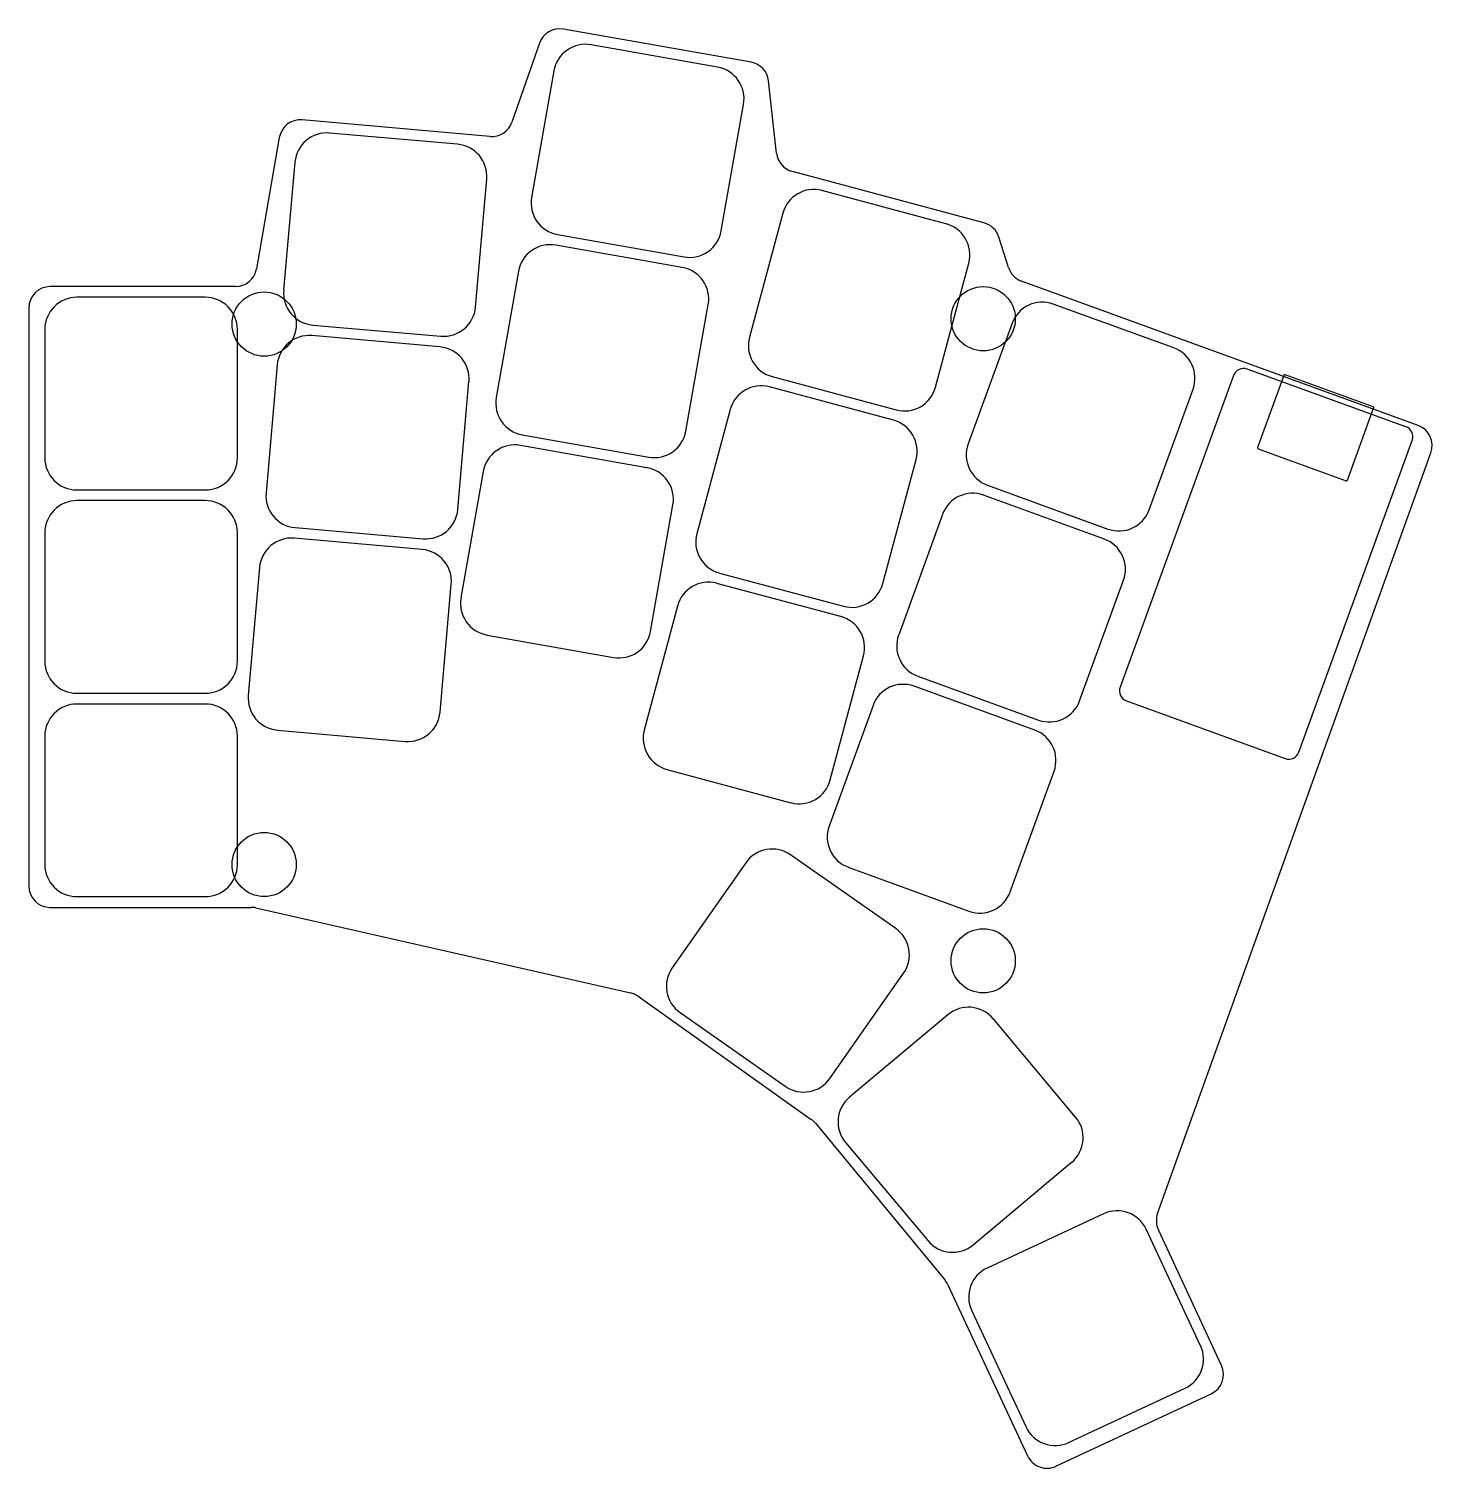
# Model space of a CAD drawing. Header units: millimetres. Extents: x 140 to 271, y -212 to -78.
import ezdxf

# ---------------------------------------------------------------- set-up
doc = ezdxf.new("R2010")
doc.units = ezdxf.units.MM

msp = doc.modelspace()

# ---------------------------------------------------------------- linework, layer by layer
at = {"linetype": 'CONTINUOUS'}
for p, q in [((207, -81.03), (189.47, -77.94)), ((187.23, -79.25), (184.66, -86.63)), ((203.87, -81.49), (192.05, -79.41)), ((188.57, -81.84), (186.49, -93.66)), ((209.39, -89.53), (208.64, -82.78)), ((204.22, -96.79), (206.3, -84.97)), ((182.59, -87.96), (165.05, -86.43)), ((162.91, -88.08), (160.79, -100.34)), ((179.57, -88.7), (167.62, -87.66)), ((164.37, -90.38), (163.32, -102.34)), ((228.77, -96.04), (210.86, -91.24)), ((181.25, -103.91), (182.3, -91.95)), ((225.22, -96.13), (213.63, -93.02)), ((209.96, -95.14), (206.85, -106.73)), ((200.57, -100.2), (188.75, -98.12)), ((188.92, -97.14), (200.74, -99.22)), ((231.06, -100.21), (230.16, -97.37)), ((185.28, -100.55), (183.19, -112.37)), ((224.24, -111.39), (227.35, -99.8)), ((158.82, -102), (141.5, -102)), ((269.35, -114.98), (232.28, -101.49)), ((156, -103), (144, -103)), ((139.5, -104), (139.5, -158)), ((200.92, -115.5), (203, -103.68)), ((246.52, -107.73), (235.24, -103.63)), ((141, -106), (141, -118)), ((159, -118), (159, -106)), ((166.05, -105.59), (178, -106.63)), ((231.4, -105.42), (227.29, -116.7)), ((177.92, -107.63), (165.96, -106.58)), ((162.71, -109.31), (161.67, -121.27)), ((268.2, -115.09), (253.37, -109.7)), ((265.13, -113.23), (256.92, -110.24)), ((179.6, -122.83), (180.64, -110.88)), ((220.31, -114.48), (208.72, -111.37)), ((208.97, -110.41), (220.57, -113.51)), ((252.09, -110.29), (241.49, -139.43)), ((244.21, -122.86), (248.31, -111.58)), ((256.79, -110.3), (254.34, -117.02)), ((205.04, -113.49), (201.94, -125.09)), ((262.75, -120.08), (265.19, -113.36)), ((197.27, -118.92), (185.45, -116.83)), ((185.62, -115.85), (197.44, -117.93)), ((258.19, -145.51), (268.8, -116.38)), ((219.32, -129.74), (222.43, -118.15)), ((245, -188.61), (270.54, -117.54)), ((254.4, -117.15), (262.62, -120.14)), ((181.98, -119.27), (179.89, -131.08)), ((144, -121), (156, -121)), ((229.09, -120.55), (240.36, -124.65)), ((156, -122), (144, -122)), ((197.62, -134.21), (199.7, -122.39)), ((240.02, -125.59), (228.74, -121.48)), ((224.9, -123.28), (220.8, -134.55)), ((141, -125), (141, -137)), ((159, -137), (159, -125)), ((164.39, -124.52), (176.35, -125.56)), ((176.26, -126.56), (164.31, -125.51)), ((161.06, -128.24), (160.01, -140.19)), ((204.06, -128.76), (215.65, -131.87)), ((177.94, -141.76), (178.99, -129.81)), ((215.39, -132.83), (203.8, -129.73)), ((237.71, -140.71), (241.81, -129.43)), ((200.12, -131.85), (197.02, -143.44)), ((182.33, -134.56), (194.14, -136.64)), ((214.41, -148.1), (217.51, -136.51)), ((222.59, -138.4), (233.86, -142.5)), ((233.52, -143.44), (222.25, -139.34)), ((144, -140), (156, -140)), ((156, -141), (144, -141)), ((218.4, -141.13), (214.3, -152.41)), ((242.08, -140.71), (256.91, -146.1)), ((162.74, -143.44), (174.69, -144.49)), ((141, -144), (141, -156)), ((159, -156), (159, -144)), ((199.14, -147.11), (210.73, -150.22)), ((231.21, -158.56), (235.32, -147.29)), ((206.52, -155.83), (199.63, -165.66)), ((220.53, -161.98), (210.7, -155.09)), ((216.09, -156.25), (227.37, -160.36)), ((141.5, -160), (160.28, -160)), ((144, -159), (156, -159)), ((160.72, -160.05), (195.72, -167.99)), ((214.38, -175.98), (221.26, -166.15)), ((196.44, -168.31), (212.63, -179.82)), ((200.37, -169.84), (210.2, -176.72)), ((225.39, -170.03), (216.2, -177.74)), ((237.33, -179.59), (229.62, -170.4)), ((213.02, -180.17), (225.1, -194.79)), ((215.83, -181.97), (223.54, -191.16)), ((227.77, -191.53), (236.96, -183.82)), ((239.95, -188.63), (229.08, -193.7)), ((249.01, -200.96), (243.94, -190.08)), ((250.97, -202.8), (245.07, -190.13)), ((225.37, -195.21), (232.85, -211.25)), ((227.63, -197.69), (232.7, -208.56)), ((235.5, -212.22), (250.01, -205.46)), ((236.68, -210.01), (247.56, -204.94))]:
    msp.add_line(p, q, dxfattribs=at)
for centre in [(228.7, -105), (161.5, -105.5), (161.5, -156), (228.7, -165)]:
    msp.add_circle(centre, 3, dxfattribs=at)
for centre, radius, start, end in [((189.12, -79.91), 2, 80, 160.7614), ((191.53, -82.36), 3, 80, 170), ((203.35, -84.45), 3, 350, 80), ((206.65, -83), 2, 6.3764, 80), ((164.88, -88.42), 2, 85, 170.1789), ((182.77, -85.97), 2, 265, 340.7614), ((167.36, -90.64), 3, 85, 175), ((179.31, -91.69), 3, 355, 85), ((211.38, -89.31), 2, 186.3764, 255), ((189.45, -94.18), 3, 170, 260), ((212.86, -95.92), 3, 75, 165), ((201.26, -96.27), 3, 260, 350), ((224.45, -99.02), 3, 345, 75), ((228.25, -97.97), 2, 17.5451, 75), ((188.23, -101.08), 3, 80, 170), ((158.82, -100), 2, 270, 350.1789), ((200.05, -103.16), 3, 350, 80), ((232.97, -99.61), 2, 197.5451, 250), ((141.5, -104), 2, 90, 180), ((144, -106), 3, 90, 180), ((156, -106), 3, 0, 90), ((166.31, -102.6), 3, 175, 265), ((234.22, -106.45), 3, 70, 160), ((178.27, -103.64), 3, 265, 355), ((165.7, -109.57), 3, 85, 175), ((209.75, -107.51), 3, 165, 255), ((177.66, -110.62), 3, 355, 85), ((245.49, -110.55), 3, 340, 70), ((253.03, -110.64), 1, 70, 160), ((256.88, -110.34), 0.1, 70, 160), ((207.94, -114.27), 3, 75, 165), ((221.34, -110.62), 3, 255, 345), ((186.15, -112.89), 3, 170, 260), ((265.1, -113.33), 0.1, 340, 70), ((197.96, -114.98), 3, 260, 350), ((219.53, -117.38), 3, 345, 75), ((267.86, -116.03), 1, 340, 70), ((268.66, -116.86), 2, 340.2297, 70), ((184.93, -119.79), 3, 80, 170), ((230.11, -117.73), 3, 160, 250), ((144, -118), 3, 180, 270), ((156, -118), 3, 270, 0), ((254.44, -117.06), 0.1, 160, 250), ((196.75, -121.87), 3, 350, 80), ((262.65, -120.05), 0.1, 250, 340), ((144, -125), 3, 90, 180), ((156, -125), 3, 0, 90), ((164.66, -121.53), 3, 175, 265), ((227.72, -124.3), 3, 70, 160), ((176.61, -122.57), 3, 265, 355), ((241.39, -121.83), 3, 250, 340), ((164.05, -128.5), 3, 85, 175), ((204.83, -125.86), 3, 165, 255), ((238.99, -128.41), 3, 340, 70), ((176, -129.55), 3, 355, 85), ((203.02, -132.62), 3, 75, 165), ((216.42, -128.97), 3, 255, 345), ((182.85, -131.6), 3, 170, 260), ((214.61, -135.73), 3, 345, 75), ((194.66, -133.69), 3, 260, 350), ((223.61, -135.58), 3, 160, 250), ((144, -137), 3, 180, 270), ((156, -137), 3, 270, 0), ((221.22, -142.16), 3, 70, 160), ((242.43, -139.77), 1, 160, 250), ((144, -144), 3, 90, 180), ((156, -144), 3, 0, 90), ((163, -140.45), 3, 175, 265), ((234.89, -139.68), 3, 250, 340), ((174.95, -141.5), 3, 265, 355), ((199.92, -144.21), 3, 165, 255), ((232.5, -146.26), 3, 340, 70), ((257.26, -145.16), 1, 250, 340), ((211.51, -147.32), 3, 255, 345), ((217.12, -153.43), 3, 160, 250), ((208.97, -157.55), 3, 55, 145), ((144, -156), 3, 180, 270), ((156, -156), 3, 270, 0), ((141.5, -158), 2, 180, 270), ((228.39, -157.54), 3, 250, 340), ((160.28, -162), 2, 77.2239, 90), ((218.8, -164.43), 3, 325, 55), ((202.09, -167.38), 3, 145, 235), ((195.28, -169.94), 2, 54.6028, 77.2239), ((227.32, -172.33), 3, 40, 130), ((211.92, -174.26), 3, 235, 325), ((218.13, -180.04), 3, 130, 220), ((211.47, -181.45), 2, 39.5813, 54.6028), ((235.04, -181.52), 3, 310, 40), ((241.22, -191.35), 3, 25, 115), ((246.88, -189.29), 2, 160.2297, 205), ((225.84, -189.23), 3, 220, 310), ((223.56, -196.06), 2, 25, 39.5813), ((230.34, -196.42), 3, 115, 205), ((246.29, -202.22), 3, 295, 25), ((249.16, -203.64), 2, 295, 25), ((235.42, -207.29), 3, 205, 295), ((234.66, -210.41), 2, 205, 295)]:
    msp.add_arc(centre, radius, start, end, dxfattribs=at)

doc.saveas('drawing.dxf')
